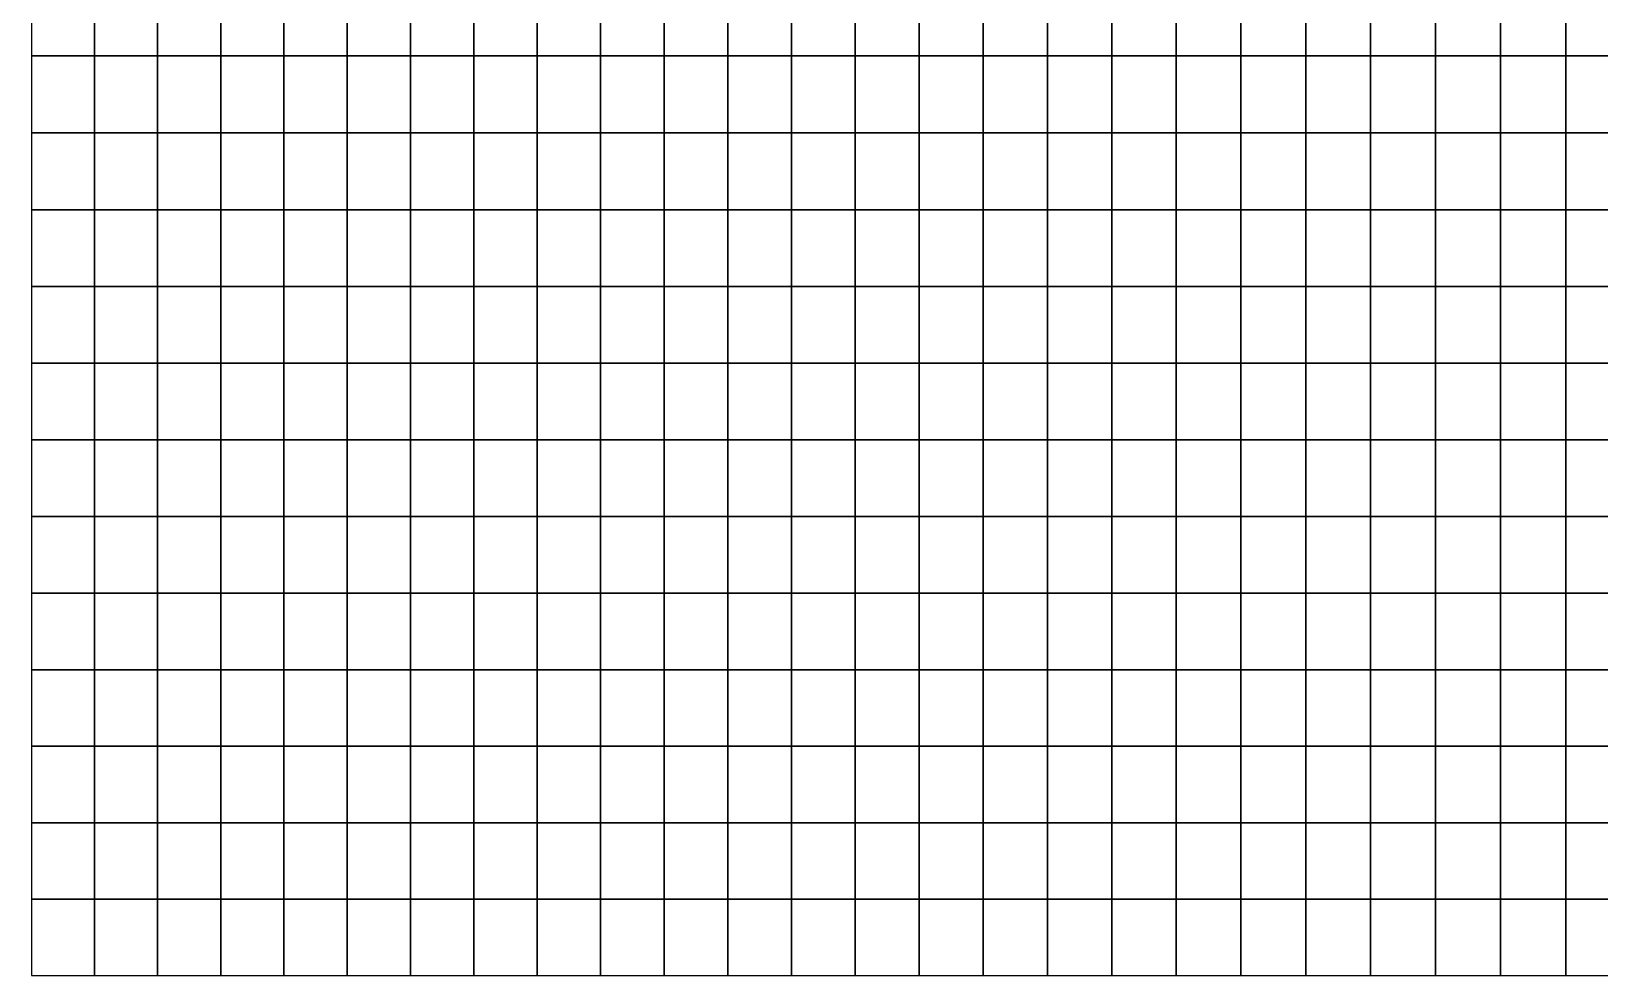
# Model space of a CAD drawing. Header units: inches. Extents: x 35.3 to 60.3, y 27 to 57.
# Drawn here: x 35.29 to 41.57, y 27.04 to 30.82 of the extents above; entities that cross this region are included whole.
import ezdxf

# ---------------------------------------------------------------- set-up
doc = ezdxf.new("R2010")
doc.units = ezdxf.units.IN
doc.header["$MEASUREMENT"] = 0
for name, color, linetype in [('Beam', 6, 'Continuous'), ('Column', 2, 'Continuous'), ('Shell', 1, 'Continuous')]:
    doc.layers.add(name, color=color, linetype=linetype)

msp = doc.modelspace()

# ---------------------------------------------------------------- linework, layer by layer
at = {"layer": 'Beam'}
for p, q in [((35.2876, 57.0385, 12), (35.2876, 27.0385, 12)), ((35.2876, 27.0385, 12), (60.2876, 27.0385, 12))]:
    msp.add_line(p, q, dxfattribs=at)
at = {"layer": 'Column', "extrusion": (-1, -8.32e-14, 6.83e-14)}
msp.add_line((35.2876, 27.0385, 12), (35.2876, 27.0385, 6), dxfattribs=at)
at = {"layer": 'Shell'}
for points in [[(35.2876, 31.0289, 13.0753), (35.2876, 30.7205, 12.9993), (35.5404, 30.7205, 13.0856), (35.5404, 31.0289, 13.1616)], [(35.5404, 31.0289, 13.1616), (35.5404, 30.7205, 13.0856), (35.7932, 30.7205, 13.1718), (35.7932, 31.0289, 13.2478)], [(35.7932, 31.0289, 13.2478), (35.7932, 30.7205, 13.1718), (36.0461, 30.7205, 13.2577), (36.0461, 31.0289, 13.3337)], [(36.0461, 31.0289, 13.3337), (36.0461, 30.7205, 13.2577), (36.2991, 30.7205, 13.3432), (36.2991, 31.0289, 13.4192)], [(36.2991, 31.0289, 13.4192), (36.2991, 30.7205, 13.3432), (36.5522, 30.7205, 13.4281), (36.5522, 31.0289, 13.5042)], [(36.5522, 31.0289, 13.5042), (36.5522, 30.7205, 13.4281), (36.8056, 30.7205, 13.5125), (36.8056, 31.0289, 13.5885)], [(36.8056, 31.0289, 13.5885), (36.8056, 30.7205, 13.5125), (37.0591, 30.7205, 13.596), (37.0591, 31.0289, 13.672)], [(37.0591, 31.0289, 13.672), (37.0591, 30.7205, 13.596), (37.3129, 30.7205, 13.6786), (37.3129, 31.0289, 13.7546)], [(37.567, 31.0289, 13.8361), (37.3129, 31.0289, 13.7546), (37.3129, 30.7205, 13.6786), (37.567, 30.7205, 13.7601)], [(37.8214, 31.0289, 13.9165), (37.567, 31.0289, 13.8361), (37.567, 30.7205, 13.7601), (37.8214, 30.7205, 13.8404)], [(38.0761, 31.0289, 13.9955), (37.8214, 31.0289, 13.9165), (37.8214, 30.7205, 13.8404), (38.0761, 30.7205, 13.9195)], [(38.3313, 31.0289, 14.0731), (38.0761, 31.0289, 13.9955), (38.0761, 30.7205, 13.9195), (38.3313, 30.7205, 13.997)], [(38.5868, 31.0289, 14.149), (38.3313, 31.0289, 14.0731), (38.3313, 30.7205, 13.997), (38.5868, 30.7205, 14.073)], [(38.8429, 31.0289, 14.2233), (38.5868, 31.0289, 14.149), (38.5868, 30.7205, 14.073), (38.8429, 30.7205, 14.1472)], [(39.0994, 31.0289, 14.2957), (38.8429, 31.0289, 14.2233), (38.8429, 30.7205, 14.1472), (39.0994, 30.7205, 14.2196)], [(39.3565, 31.0289, 14.3661), (39.0994, 31.0289, 14.2957), (39.0994, 30.7205, 14.2196), (39.3565, 30.7205, 14.29)], [(39.3565, 31.0289, 14.3661), (39.3565, 30.7205, 14.29), (39.6141, 30.7205, 14.3583), (39.6141, 31.0289, 14.4343)], [(39.6141, 31.0289, 14.4343), (39.6141, 30.7205, 14.3583), (39.8723, 30.7205, 14.4245), (39.8723, 31.0289, 14.5005)], [(39.8723, 31.0289, 14.5005), (39.8723, 30.7205, 14.4245), (40.131, 30.7205, 14.4885), (40.131, 31.0289, 14.5645)], [(40.131, 31.0289, 14.5645), (40.131, 30.7205, 14.4885), (40.3903, 30.7205, 14.5504), (40.3903, 31.0289, 14.6264)], [(40.3903, 31.0289, 14.6264), (40.3903, 30.7205, 14.5504), (40.65, 30.7205, 14.6102), (40.65, 31.0289, 14.6862)], [(40.65, 31.0289, 14.6862), (40.65, 30.7205, 14.6102), (40.9103, 30.7205, 14.6678), (40.9103, 31.0289, 14.7438)], [(40.9103, 31.0289, 14.7438), (40.9103, 30.7205, 14.6678), (41.171, 30.7205, 14.7233), (41.171, 31.0289, 14.7993)], [(41.171, 31.0289, 14.7993), (41.171, 30.7205, 14.7233), (41.4321, 30.7205, 14.7766), (41.4321, 31.0289, 14.8527)], [(41.6937, 31.0289, 14.9039), (41.4321, 31.0289, 14.8527), (41.4321, 30.7205, 14.7766), (41.6937, 30.7205, 14.8278)], [(35.2876, 30.7205, 12.9993), (35.2876, 30.4124, 12.9216), (35.5404, 30.4124, 13.0079), (35.5404, 30.7205, 13.0856)], [(35.5404, 30.7205, 13.0856), (35.5404, 30.4124, 13.0079), (35.7932, 30.4124, 13.0941), (35.7932, 30.7205, 13.1718)], [(35.7932, 30.7205, 13.1718), (35.7932, 30.4124, 13.0941), (36.0461, 30.4124, 13.18), (36.0461, 30.7205, 13.2577)], [(36.0461, 30.7205, 13.2577), (36.0461, 30.4124, 13.18), (36.2991, 30.4124, 13.2655), (36.2991, 30.7205, 13.3432)], [(36.2991, 30.7205, 13.3432), (36.2991, 30.4124, 13.2655), (36.5522, 30.4124, 13.3505), (36.5522, 30.7205, 13.4281)], [(36.5522, 30.7205, 13.4281), (36.5522, 30.4124, 13.3505), (36.8056, 30.4124, 13.4348), (36.8056, 30.7205, 13.5125)], [(36.8056, 30.7205, 13.5125), (36.8056, 30.4124, 13.4348), (37.0591, 30.4124, 13.5183), (37.0591, 30.7205, 13.596)], [(37.0591, 30.7205, 13.596), (37.0591, 30.4124, 13.5183), (37.3129, 30.4124, 13.6009), (37.3129, 30.7205, 13.6786)], [(37.567, 30.7205, 13.7601), (37.3129, 30.7205, 13.6786), (37.3129, 30.4124, 13.6009), (37.567, 30.4124, 13.6824)], [(37.8214, 30.7205, 13.8404), (37.567, 30.7205, 13.7601), (37.567, 30.4124, 13.6824), (37.8214, 30.4124, 13.7628)], [(38.0761, 30.7205, 13.9195), (37.8214, 30.7205, 13.8404), (37.8214, 30.4124, 13.7628), (38.0761, 30.4124, 13.8418)], [(38.3313, 30.7205, 13.997), (38.0761, 30.7205, 13.9195), (38.0761, 30.4124, 13.8418), (38.3313, 30.4124, 13.9194)], [(38.5868, 30.7205, 14.073), (38.3313, 30.7205, 13.997), (38.3313, 30.4124, 13.9194), (38.5868, 30.4124, 13.9953)], [(38.8429, 30.7205, 14.1472), (38.5868, 30.7205, 14.073), (38.5868, 30.4124, 13.9953), (38.8429, 30.4124, 14.0696)], [(39.0994, 30.7205, 14.2196), (38.8429, 30.7205, 14.1472), (38.8429, 30.4124, 14.0696), (39.0994, 30.4124, 14.142)], [(39.3565, 30.7205, 14.29), (39.0994, 30.7205, 14.2196), (39.0994, 30.4124, 14.142), (39.3565, 30.4124, 14.2124)], [(39.3565, 30.7205, 14.29), (39.3565, 30.4124, 14.2124), (39.6141, 30.4124, 14.2807), (39.6141, 30.7205, 14.3583)], [(39.6141, 30.7205, 14.3583), (39.6141, 30.4124, 14.2807), (39.8723, 30.4124, 14.3468), (39.8723, 30.7205, 14.4245)], [(39.8723, 30.7205, 14.4245), (39.8723, 30.4124, 14.3468), (40.131, 30.4124, 14.4108), (40.131, 30.7205, 14.4885)], [(40.131, 30.7205, 14.4885), (40.131, 30.4124, 14.4108), (40.3903, 30.4124, 14.4727), (40.3903, 30.7205, 14.5504)], [(40.3903, 30.7205, 14.5504), (40.3903, 30.4124, 14.4727), (40.65, 30.4124, 14.5325), (40.65, 30.7205, 14.6102)], [(40.65, 30.7205, 14.6102), (40.65, 30.4124, 14.5325), (40.9103, 30.4124, 14.5902), (40.9103, 30.7205, 14.6678)], [(40.9103, 30.7205, 14.6678), (40.9103, 30.4124, 14.5902), (41.171, 30.4124, 14.6456), (41.171, 30.7205, 14.7233)], [(41.171, 30.7205, 14.7233), (41.171, 30.4124, 14.6456), (41.4321, 30.4124, 14.699), (41.4321, 30.7205, 14.7766)], [(41.6937, 30.7205, 14.8278), (41.4321, 30.7205, 14.7766), (41.4321, 30.4124, 14.699), (41.6937, 30.4124, 14.7502)], [(35.2876, 30.4124, 12.9216), (35.2876, 30.1046, 12.8425), (35.5404, 30.1046, 12.9288), (35.5404, 30.4124, 13.0079)], [(35.5404, 30.4124, 13.0079), (35.5404, 30.1046, 12.9288), (35.7932, 30.1046, 13.015), (35.7932, 30.4124, 13.0941)], [(35.7932, 30.4124, 13.0941), (35.7932, 30.1046, 13.015), (36.0461, 30.1046, 13.1009), (36.0461, 30.4124, 13.18)], [(36.0461, 30.4124, 13.18), (36.0461, 30.1046, 13.1009), (36.2991, 30.1046, 13.1864), (36.2991, 30.4124, 13.2655)], [(36.2991, 30.4124, 13.2655), (36.2991, 30.1046, 13.1864), (36.5522, 30.1046, 13.2714), (36.5522, 30.4124, 13.3505)], [(36.5522, 30.4124, 13.3505), (36.5522, 30.1046, 13.2714), (36.8056, 30.1046, 13.3557), (36.8056, 30.4124, 13.4348)], [(36.8056, 30.4124, 13.4348), (36.8056, 30.1046, 13.3557), (37.0591, 30.1046, 13.4392), (37.0591, 30.4124, 13.5183)], [(37.0591, 30.4124, 13.5183), (37.0591, 30.1046, 13.4392), (37.3129, 30.1046, 13.5218), (37.3129, 30.4124, 13.6009)], [(37.567, 30.4124, 13.6824), (37.3129, 30.4124, 13.6009), (37.3129, 30.1046, 13.5218), (37.567, 30.1046, 13.6033)], [(37.8214, 30.4124, 13.7628), (37.567, 30.4124, 13.6824), (37.567, 30.1046, 13.6033), (37.8214, 30.1046, 13.6837)], [(38.0761, 30.4124, 13.8418), (37.8214, 30.4124, 13.7628), (37.8214, 30.1046, 13.6837), (38.0761, 30.1046, 13.7627)], [(38.3313, 30.4124, 13.9194), (38.0761, 30.4124, 13.8418), (38.0761, 30.1046, 13.7627), (38.3313, 30.1046, 13.8402)], [(38.5868, 30.4124, 13.9953), (38.3313, 30.4124, 13.9194), (38.3313, 30.1046, 13.8402), (38.5868, 30.1046, 13.9162)], [(38.8429, 30.4124, 14.0696), (38.5868, 30.4124, 13.9953), (38.5868, 30.1046, 13.9162), (38.8429, 30.1046, 13.9905)], [(39.0994, 30.4124, 14.142), (38.8429, 30.4124, 14.0696), (38.8429, 30.1046, 13.9905), (39.0994, 30.1046, 14.0629)], [(39.3565, 30.4124, 14.2124), (39.0994, 30.4124, 14.142), (39.0994, 30.1046, 14.0629), (39.3565, 30.1046, 14.1333)], [(39.3565, 30.4124, 14.2124), (39.3565, 30.1046, 14.1333), (39.6141, 30.1046, 14.2015), (39.6141, 30.4124, 14.2807)], [(39.6141, 30.4124, 14.2807), (39.6141, 30.1046, 14.2015), (39.8723, 30.1046, 14.2677), (39.8723, 30.4124, 14.3468)], [(39.8723, 30.4124, 14.3468), (39.8723, 30.1046, 14.2677), (40.131, 30.1046, 14.3317), (40.131, 30.4124, 14.4108)], [(40.131, 30.4124, 14.4108), (40.131, 30.1046, 14.3317), (40.3903, 30.1046, 14.3936), (40.3903, 30.4124, 14.4727)], [(40.3903, 30.4124, 14.4727), (40.3903, 30.1046, 14.3936), (40.65, 30.1046, 14.4534), (40.65, 30.4124, 14.5325)], [(40.65, 30.4124, 14.5325), (40.65, 30.1046, 14.4534), (40.9103, 30.1046, 14.511), (40.9103, 30.4124, 14.5902)], [(40.9103, 30.4124, 14.5902), (40.9103, 30.1046, 14.511), (41.171, 30.1046, 14.5665), (41.171, 30.4124, 14.6456)], [(41.171, 30.4124, 14.6456), (41.171, 30.1046, 14.5665), (41.4321, 30.1046, 14.6199), (41.4321, 30.4124, 14.699)], [(41.6937, 30.4124, 14.7502), (41.4321, 30.4124, 14.699), (41.4321, 30.1046, 14.6199), (41.6937, 30.1046, 14.6711)], [(35.2876, 30.1046, 12.8425), (35.2876, 29.7971, 12.7621), (35.5404, 29.7971, 12.8484), (35.5404, 30.1046, 12.9288)], [(35.5404, 30.1046, 12.9288), (35.5404, 29.7971, 12.8484), (35.7932, 29.7971, 12.9345), (35.7932, 30.1046, 13.015)], [(35.7932, 30.1046, 13.015), (35.7932, 29.7971, 12.9345), (36.0461, 29.7971, 13.0204), (36.0461, 30.1046, 13.1009)], [(36.0461, 30.1046, 13.1009), (36.0461, 29.7971, 13.0204), (36.2991, 29.7971, 13.106), (36.2991, 30.1046, 13.1864)], [(36.2991, 30.1046, 13.1864), (36.2991, 29.7971, 13.106), (36.5522, 29.7971, 13.1909), (36.5522, 30.1046, 13.2714)], [(36.5522, 30.1046, 13.2714), (36.5522, 29.7971, 13.1909), (36.8056, 29.7971, 13.2752), (36.8056, 30.1046, 13.3557)], [(36.8056, 30.1046, 13.3557), (36.8056, 29.7971, 13.2752), (37.0591, 29.7971, 13.3588), (37.0591, 30.1046, 13.4392)], [(37.0591, 30.1046, 13.4392), (37.0591, 29.7971, 13.3588), (37.3129, 29.7971, 13.4414), (37.3129, 30.1046, 13.5218)], [(37.567, 30.1046, 13.6033), (37.3129, 30.1046, 13.5218), (37.3129, 29.7971, 13.4414), (37.567, 29.7971, 13.5229)], [(37.8214, 30.1046, 13.6837), (37.567, 30.1046, 13.6033), (37.567, 29.7971, 13.5229), (37.8214, 29.7971, 13.6032)], [(38.0761, 30.1046, 13.7627), (37.8214, 30.1046, 13.6837), (37.8214, 29.7971, 13.6032), (38.0761, 29.7971, 13.6822)], [(38.3313, 30.1046, 13.8402), (38.0761, 30.1046, 13.7627), (38.0761, 29.7971, 13.6822), (38.3313, 29.7971, 13.7598)], [(38.5868, 30.1046, 13.9162), (38.3313, 30.1046, 13.8402), (38.3313, 29.7971, 13.7598), (38.5868, 29.7971, 13.8358)], [(38.8429, 30.1046, 13.9905), (38.5868, 30.1046, 13.9162), (38.5868, 29.7971, 13.8358), (38.8429, 29.7971, 13.91)], [(39.0994, 30.1046, 14.0629), (38.8429, 30.1046, 13.9905), (38.8429, 29.7971, 13.91), (39.0994, 29.7971, 13.9824)], [(39.3565, 30.1046, 14.1333), (39.0994, 30.1046, 14.0629), (39.0994, 29.7971, 13.9824), (39.3565, 29.7971, 14.0528)], [(39.3565, 30.1046, 14.1333), (39.3565, 29.7971, 14.0528), (39.6141, 29.7971, 14.1211), (39.6141, 30.1046, 14.2015)], [(39.6141, 30.1046, 14.2015), (39.6141, 29.7971, 14.1211), (39.8723, 29.7971, 14.1872), (39.8723, 30.1046, 14.2677)], [(39.8723, 30.1046, 14.2677), (39.8723, 29.7971, 14.1872), (40.131, 29.7971, 14.2513), (40.131, 30.1046, 14.3317)], [(40.131, 30.1046, 14.3317), (40.131, 29.7971, 14.2513), (40.3903, 29.7971, 14.3132), (40.3903, 30.1046, 14.3936)], [(40.3903, 30.1046, 14.3936), (40.3903, 29.7971, 14.3132), (40.65, 29.7971, 14.373), (40.65, 30.1046, 14.4534)], [(40.65, 30.1046, 14.4534), (40.65, 29.7971, 14.373), (40.9103, 29.7971, 14.4306), (40.9103, 30.1046, 14.511)], [(40.9103, 30.1046, 14.511), (40.9103, 29.7971, 14.4306), (41.171, 29.7971, 14.4861), (41.171, 30.1046, 14.5665)], [(41.171, 30.1046, 14.5665), (41.171, 29.7971, 14.4861), (41.4321, 29.7971, 14.5394), (41.4321, 30.1046, 14.6199)], [(41.6937, 30.1046, 14.6711), (41.4321, 30.1046, 14.6199), (41.4321, 29.7971, 14.5394), (41.6937, 29.7971, 14.5906)], [(35.2876, 29.7971, 12.7621), (35.2876, 29.49, 12.6804), (35.5404, 29.49, 12.7667), (35.5404, 29.7971, 12.8484)], [(35.5404, 29.7971, 12.8484), (35.5404, 29.49, 12.7667), (35.7932, 29.49, 12.8529), (35.7932, 29.7971, 12.9345)], [(35.7932, 29.7971, 12.9345), (35.7932, 29.49, 12.8529), (36.0461, 29.49, 12.9388), (36.0461, 29.7971, 13.0204)], [(36.0461, 29.7971, 13.0204), (36.0461, 29.49, 12.9388), (36.2991, 29.49, 13.0243), (36.2991, 29.7971, 13.106)], [(36.2991, 29.7971, 13.106), (36.2991, 29.49, 13.0243), (36.5522, 29.49, 13.1093), (36.5522, 29.7971, 13.1909)], [(36.5522, 29.7971, 13.1909), (36.5522, 29.49, 13.1093), (36.8056, 29.49, 13.1936), (36.8056, 29.7971, 13.2752)], [(36.8056, 29.7971, 13.2752), (36.8056, 29.49, 13.1936), (37.0591, 29.49, 13.2771), (37.0591, 29.7971, 13.3588)], [(37.0591, 29.7971, 13.3588), (37.0591, 29.49, 13.2771), (37.3129, 29.49, 13.3597), (37.3129, 29.7971, 13.4414)], [(37.567, 29.7971, 13.5229), (37.3129, 29.7971, 13.4414), (37.3129, 29.49, 13.3597), (37.567, 29.49, 13.4412)], [(37.8214, 29.7971, 13.6032), (37.567, 29.7971, 13.5229), (37.567, 29.49, 13.4412), (37.8214, 29.49, 13.5216)], [(38.0761, 29.7971, 13.6822), (37.8214, 29.7971, 13.6032), (37.8214, 29.49, 13.5216), (38.0761, 29.49, 13.6006)], [(38.3313, 29.7971, 13.7598), (38.0761, 29.7971, 13.6822), (38.0761, 29.49, 13.6006), (38.3313, 29.49, 13.6781)], [(38.5868, 29.7971, 13.8358), (38.3313, 29.7971, 13.7598), (38.3313, 29.49, 13.6781), (38.5868, 29.49, 13.7541)], [(38.8429, 29.7971, 13.91), (38.5868, 29.7971, 13.8358), (38.5868, 29.49, 13.7541), (38.8429, 29.49, 13.8284)], [(39.0994, 29.7971, 13.9824), (38.8429, 29.7971, 13.91), (38.8429, 29.49, 13.8284), (39.0994, 29.49, 13.9008)], [(39.3565, 29.7971, 14.0528), (39.0994, 29.7971, 13.9824), (39.0994, 29.49, 13.9008), (39.3565, 29.49, 13.9712)], [(39.3565, 29.7971, 14.0528), (39.3565, 29.49, 13.9712), (39.6141, 29.49, 14.0394), (39.6141, 29.7971, 14.1211)], [(39.6141, 29.7971, 14.1211), (39.6141, 29.49, 14.0394), (39.8723, 29.49, 14.1056), (39.8723, 29.7971, 14.1872)], [(39.8723, 29.7971, 14.1872), (39.8723, 29.49, 14.1056), (40.131, 29.49, 14.1696), (40.131, 29.7971, 14.2513)], [(40.131, 29.7971, 14.2513), (40.131, 29.49, 14.1696), (40.3903, 29.49, 14.2315), (40.3903, 29.7971, 14.3132)], [(40.3903, 29.7971, 14.3132), (40.3903, 29.49, 14.2315), (40.65, 29.49, 14.2913), (40.65, 29.7971, 14.373)], [(40.65, 29.7971, 14.373), (40.65, 29.49, 14.2913), (40.9103, 29.49, 14.3489), (40.9103, 29.7971, 14.4306)], [(40.9103, 29.7971, 14.4306), (40.9103, 29.49, 14.3489), (41.171, 29.49, 14.4044), (41.171, 29.7971, 14.4861)], [(41.171, 29.7971, 14.4861), (41.171, 29.49, 14.4044), (41.4321, 29.49, 14.4578), (41.4321, 29.7971, 14.5394)], [(41.6937, 29.7971, 14.5906), (41.4321, 29.7971, 14.5394), (41.4321, 29.49, 14.4578), (41.6937, 29.49, 14.509)], [(35.2876, 29.183, 12.5977), (35.5404, 29.183, 12.684), (35.5404, 29.49, 12.7667), (35.2876, 29.49, 12.6804)], [(35.5404, 29.183, 12.684), (35.7932, 29.183, 12.7702), (35.7932, 29.49, 12.8529), (35.5404, 29.49, 12.7667)], [(35.7932, 29.183, 12.7702), (36.0461, 29.183, 12.8561), (36.0461, 29.49, 12.9388), (35.7932, 29.49, 12.8529)], [(36.0461, 29.183, 12.8561), (36.2991, 29.183, 12.9416), (36.2991, 29.49, 13.0243), (36.0461, 29.49, 12.9388)], [(36.2991, 29.183, 12.9416), (36.5522, 29.183, 13.0266), (36.5522, 29.49, 13.1093), (36.2991, 29.49, 13.0243)], [(36.5522, 29.183, 13.0266), (36.8056, 29.183, 13.1109), (36.8056, 29.49, 13.1936), (36.5522, 29.49, 13.1093)], [(36.8056, 29.183, 13.1109), (37.0591, 29.183, 13.1944), (37.0591, 29.49, 13.2771), (36.8056, 29.49, 13.1936)], [(37.0591, 29.183, 13.1944), (37.3129, 29.183, 13.277), (37.3129, 29.49, 13.3597), (37.0591, 29.49, 13.2771)], [(37.567, 29.183, 13.3585), (37.567, 29.49, 13.4412), (37.3129, 29.49, 13.3597), (37.3129, 29.183, 13.277)], [(37.8214, 29.183, 13.4389), (37.8214, 29.49, 13.5216), (37.567, 29.49, 13.4412), (37.567, 29.183, 13.3585)], [(38.0761, 29.183, 13.5179), (38.0761, 29.49, 13.6006), (37.8214, 29.49, 13.5216), (37.8214, 29.183, 13.4389)], [(38.3313, 29.183, 13.5954), (38.3313, 29.49, 13.6781), (38.0761, 29.49, 13.6006), (38.0761, 29.183, 13.5179)], [(38.5868, 29.183, 13.6714), (38.5868, 29.49, 13.7541), (38.3313, 29.49, 13.6781), (38.3313, 29.183, 13.5954)], [(38.8429, 29.183, 13.7456), (38.8429, 29.49, 13.8284), (38.5868, 29.49, 13.7541), (38.5868, 29.183, 13.6714)], [(39.0994, 29.183, 13.818), (39.0994, 29.49, 13.9008), (38.8429, 29.49, 13.8284), (38.8429, 29.183, 13.7456)], [(39.3565, 29.183, 13.8884), (39.3565, 29.49, 13.9712), (39.0994, 29.49, 13.9008), (39.0994, 29.183, 13.818)], [(39.3565, 29.183, 13.8884), (39.6141, 29.183, 13.9567), (39.6141, 29.49, 14.0394), (39.3565, 29.49, 13.9712)], [(39.6141, 29.183, 13.9567), (39.8723, 29.183, 14.0229), (39.8723, 29.49, 14.1056), (39.6141, 29.49, 14.0394)], [(39.8723, 29.183, 14.0229), (40.131, 29.183, 14.0869), (40.131, 29.49, 14.1696), (39.8723, 29.49, 14.1056)], [(40.131, 29.183, 14.0869), (40.3903, 29.183, 14.1488), (40.3903, 29.49, 14.2315), (40.131, 29.49, 14.1696)], [(40.3903, 29.183, 14.1488), (40.65, 29.183, 14.2086), (40.65, 29.49, 14.2913), (40.3903, 29.49, 14.2315)], [(40.65, 29.183, 14.2086), (40.9103, 29.183, 14.2662), (40.9103, 29.49, 14.3489), (40.65, 29.49, 14.2913)], [(40.9103, 29.183, 14.2662), (41.171, 29.183, 14.3217), (41.171, 29.49, 14.4044), (40.9103, 29.49, 14.3489)], [(41.171, 29.183, 14.3217), (41.4321, 29.183, 14.3751), (41.4321, 29.49, 14.4578), (41.171, 29.49, 14.4044)], [(41.6937, 29.183, 14.4263), (41.6937, 29.49, 14.509), (41.4321, 29.49, 14.4578), (41.4321, 29.183, 14.3751)], [(35.2876, 28.8762, 12.5141), (35.5404, 28.8762, 12.6004), (35.5404, 29.183, 12.684), (35.2876, 29.183, 12.5977)], [(35.5404, 28.8762, 12.6004), (35.7932, 28.8762, 12.6865), (35.7932, 29.183, 12.7702), (35.5404, 29.183, 12.684)], [(35.7932, 28.8762, 12.6865), (36.0461, 28.8762, 12.7724), (36.0461, 29.183, 12.8561), (35.7932, 29.183, 12.7702)], [(36.0461, 28.8762, 12.7724), (36.2991, 28.8762, 12.8579), (36.2991, 29.183, 12.9416), (36.0461, 29.183, 12.8561)], [(36.2991, 28.8762, 12.8579), (36.5522, 28.8762, 12.9429), (36.5522, 29.183, 13.0266), (36.2991, 29.183, 12.9416)], [(36.5522, 28.8762, 12.9429), (36.8056, 28.8762, 13.0272), (36.8056, 29.183, 13.1109), (36.5522, 29.183, 13.0266)], [(36.8056, 28.8762, 13.0272), (37.0591, 28.8762, 13.1107), (37.0591, 29.183, 13.1944), (36.8056, 29.183, 13.1109)], [(37.0591, 28.8762, 13.1107), (37.3129, 28.8762, 13.1933), (37.3129, 29.183, 13.277), (37.0591, 29.183, 13.1944)], [(37.567, 28.8762, 13.2749), (37.567, 29.183, 13.3585), (37.3129, 29.183, 13.277), (37.3129, 28.8762, 13.1933)], [(37.8214, 28.8762, 13.3552), (37.8214, 29.183, 13.4389), (37.567, 29.183, 13.3585), (37.567, 28.8762, 13.2749)], [(38.0761, 28.8762, 13.4342), (38.0761, 29.183, 13.5179), (37.8214, 29.183, 13.4389), (37.8214, 28.8762, 13.3552)], [(38.3313, 28.8762, 13.5118), (38.3313, 29.183, 13.5954), (38.0761, 29.183, 13.5179), (38.0761, 28.8762, 13.4342)], [(38.5868, 28.8762, 13.5877), (38.5868, 29.183, 13.6714), (38.3313, 29.183, 13.5954), (38.3313, 28.8762, 13.5118)], [(38.8429, 28.8762, 13.662), (38.8429, 29.183, 13.7456), (38.5868, 29.183, 13.6714), (38.5868, 28.8762, 13.5877)], [(39.0994, 28.8762, 13.7344), (39.0994, 29.183, 13.818), (38.8429, 29.183, 13.7456), (38.8429, 28.8762, 13.662)], [(39.3565, 28.8762, 13.8048), (39.3565, 29.183, 13.8884), (39.0994, 29.183, 13.818), (39.0994, 28.8762, 13.7344)], [(39.3565, 28.8762, 13.8048), (39.6141, 28.8762, 13.8731), (39.6141, 29.183, 13.9567), (39.3565, 29.183, 13.8884)], [(39.6141, 28.8762, 13.8731), (39.8723, 28.8762, 13.9392), (39.8723, 29.183, 14.0229), (39.6141, 29.183, 13.9567)], [(39.8723, 28.8762, 13.9392), (40.131, 28.8762, 14.0033), (40.131, 29.183, 14.0869), (39.8723, 29.183, 14.0229)], [(40.131, 28.8762, 14.0033), (40.3903, 28.8762, 14.0652), (40.3903, 29.183, 14.1488), (40.131, 29.183, 14.0869)], [(40.3903, 28.8762, 14.0652), (40.65, 28.8762, 14.1249), (40.65, 29.183, 14.2086), (40.3903, 29.183, 14.1488)], [(40.65, 28.8762, 14.1249), (40.9103, 28.8762, 14.1826), (40.9103, 29.183, 14.2662), (40.65, 29.183, 14.2086)], [(40.9103, 28.8762, 14.1826), (41.171, 28.8762, 14.2381), (41.171, 29.183, 14.3217), (40.9103, 29.183, 14.2662)], [(41.171, 28.8762, 14.2381), (41.4321, 28.8762, 14.2914), (41.4321, 29.183, 14.3751), (41.171, 29.183, 14.3217)], [(41.6937, 28.8762, 14.3426), (41.6937, 29.183, 14.4263), (41.4321, 29.183, 14.3751), (41.4321, 28.8762, 14.2914)], [(35.2876, 28.5697, 12.4296), (35.5404, 28.5697, 12.5159), (35.5404, 28.8762, 12.6004), (35.2876, 28.8762, 12.5141)], [(35.5404, 28.5697, 12.5159), (35.7932, 28.5697, 12.6021), (35.7932, 28.8762, 12.6865), (35.5404, 28.8762, 12.6004)], [(35.7932, 28.5697, 12.6021), (36.0461, 28.5697, 12.688), (36.0461, 28.8762, 12.7724), (35.7932, 28.8762, 12.6865)], [(36.0461, 28.5697, 12.688), (36.2991, 28.5697, 12.7735), (36.2991, 28.8762, 12.8579), (36.0461, 28.8762, 12.7724)], [(36.2991, 28.5697, 12.7735), (36.5522, 28.5697, 12.8585), (36.5522, 28.8762, 12.9429), (36.2991, 28.8762, 12.8579)], [(36.5522, 28.5697, 12.8585), (36.8056, 28.5697, 12.9428), (36.8056, 28.8762, 13.0272), (36.5522, 28.8762, 12.9429)], [(36.8056, 28.5697, 12.9428), (37.0591, 28.5697, 13.0263), (37.0591, 28.8762, 13.1107), (36.8056, 28.8762, 13.0272)], [(37.0591, 28.5697, 13.0263), (37.3129, 28.5697, 13.1089), (37.3129, 28.8762, 13.1933), (37.0591, 28.8762, 13.1107)], [(37.567, 28.5697, 13.1904), (37.567, 28.8762, 13.2749), (37.3129, 28.8762, 13.1933), (37.3129, 28.5697, 13.1089)], [(37.8214, 28.5697, 13.2708), (37.8214, 28.8762, 13.3552), (37.567, 28.8762, 13.2749), (37.567, 28.5697, 13.1904)], [(38.0761, 28.5697, 13.3498), (38.0761, 28.8762, 13.4342), (37.8214, 28.8762, 13.3552), (37.8214, 28.5697, 13.2708)], [(38.3313, 28.5697, 13.4273), (38.3313, 28.8762, 13.5118), (38.0761, 28.8762, 13.4342), (38.0761, 28.5697, 13.3498)], [(38.5868, 28.5697, 13.5033), (38.5868, 28.8762, 13.5877), (38.3313, 28.8762, 13.5118), (38.3313, 28.5697, 13.4273)], [(38.8429, 28.5697, 13.5775), (38.8429, 28.8762, 13.662), (38.5868, 28.8762, 13.5877), (38.5868, 28.5697, 13.5033)], [(39.0994, 28.5697, 13.6499), (39.0994, 28.8762, 13.7344), (38.8429, 28.8762, 13.662), (38.8429, 28.5697, 13.5775)], [(39.3565, 28.5697, 13.7203), (39.3565, 28.8762, 13.8048), (39.0994, 28.8762, 13.7344), (39.0994, 28.5697, 13.6499)], [(39.3565, 28.5697, 13.7203), (39.6141, 28.5697, 13.7886), (39.6141, 28.8762, 13.8731), (39.3565, 28.8762, 13.8048)], [(39.6141, 28.5697, 13.7886), (39.8723, 28.5697, 13.8548), (39.8723, 28.8762, 13.9392), (39.6141, 28.8762, 13.8731)], [(39.8723, 28.5697, 13.8548), (40.131, 28.5697, 13.9188), (40.131, 28.8762, 14.0033), (39.8723, 28.8762, 13.9392)], [(40.131, 28.5697, 13.9188), (40.3903, 28.5697, 13.9807), (40.3903, 28.8762, 14.0652), (40.131, 28.8762, 14.0033)], [(40.3903, 28.5697, 13.9807), (40.65, 28.5697, 14.0405), (40.65, 28.8762, 14.1249), (40.3903, 28.8762, 14.0652)], [(40.65, 28.5697, 14.0405), (40.9103, 28.5697, 14.0981), (40.9103, 28.8762, 14.1826), (40.65, 28.8762, 14.1249)], [(40.9103, 28.5697, 14.0981), (41.171, 28.5697, 14.1536), (41.171, 28.8762, 14.2381), (40.9103, 28.8762, 14.1826)], [(41.171, 28.5697, 14.1536), (41.4321, 28.5697, 14.207), (41.4321, 28.8762, 14.2914), (41.171, 28.8762, 14.2381)], [(41.6937, 28.5697, 14.2582), (41.6937, 28.8762, 14.3426), (41.4321, 28.8762, 14.2914), (41.4321, 28.5697, 14.207)], [(35.2876, 28.2633, 12.3445), (35.5404, 28.2633, 12.4308), (35.5404, 28.5697, 12.5159), (35.2876, 28.5697, 12.4296)], [(35.5404, 28.2633, 12.4308), (35.7932, 28.2633, 12.517), (35.7932, 28.5697, 12.6021), (35.5404, 28.5697, 12.5159)], [(35.7932, 28.2633, 12.517), (36.0461, 28.2633, 12.6029), (36.0461, 28.5697, 12.688), (35.7932, 28.5697, 12.6021)], [(36.0461, 28.2633, 12.6029), (36.2991, 28.2633, 12.6884), (36.2991, 28.5697, 12.7735), (36.0461, 28.5697, 12.688)], [(36.2991, 28.2633, 12.6884), (36.5522, 28.2633, 12.7733), (36.5522, 28.5697, 12.8585), (36.2991, 28.5697, 12.7735)], [(36.5522, 28.2633, 12.7733), (36.8056, 28.2633, 12.8577), (36.8056, 28.5697, 12.9428), (36.5522, 28.5697, 12.8585)], [(36.8056, 28.2633, 12.8577), (37.0591, 28.2633, 12.9412), (37.0591, 28.5697, 13.0263), (36.8056, 28.5697, 12.9428)], [(37.0591, 28.2633, 12.9412), (37.3129, 28.2633, 13.0238), (37.3129, 28.5697, 13.1089), (37.0591, 28.5697, 13.0263)], [(37.567, 28.2633, 13.1053), (37.567, 28.5697, 13.1904), (37.3129, 28.5697, 13.1089), (37.3129, 28.2633, 13.0238)], [(37.8214, 28.2633, 13.1856), (37.8214, 28.5697, 13.2708), (37.567, 28.5697, 13.1904), (37.567, 28.2633, 13.1053)], [(38.0761, 28.2633, 13.2647), (38.0761, 28.5697, 13.3498), (37.8214, 28.5697, 13.2708), (37.8214, 28.2633, 13.1856)], [(38.3313, 28.2633, 13.3422), (38.3313, 28.5697, 13.4273), (38.0761, 28.5697, 13.3498), (38.0761, 28.2633, 13.2647)], [(38.5868, 28.2633, 13.4182), (38.5868, 28.5697, 13.5033), (38.3313, 28.5697, 13.4273), (38.3313, 28.2633, 13.3422)], [(38.8429, 28.2633, 13.4924), (38.8429, 28.5697, 13.5775), (38.5868, 28.5697, 13.5033), (38.5868, 28.2633, 13.4182)], [(39.0994, 28.2633, 13.5648), (39.0994, 28.5697, 13.6499), (38.8429, 28.5697, 13.5775), (38.8429, 28.2633, 13.4924)], [(39.3565, 28.2633, 13.6352), (39.3565, 28.5697, 13.7203), (39.0994, 28.5697, 13.6499), (39.0994, 28.2633, 13.5648)], [(39.3565, 28.2633, 13.6352), (39.6141, 28.2633, 13.7035), (39.6141, 28.5697, 13.7886), (39.3565, 28.5697, 13.7203)], [(39.6141, 28.2633, 13.7035), (39.8723, 28.2633, 13.7697), (39.8723, 28.5697, 13.8548), (39.6141, 28.5697, 13.7886)], [(39.8723, 28.2633, 13.7697), (40.131, 28.2633, 13.8337), (40.131, 28.5697, 13.9188), (39.8723, 28.5697, 13.8548)], [(40.131, 28.2633, 13.8337), (40.3903, 28.2633, 13.8956), (40.3903, 28.5697, 13.9807), (40.131, 28.5697, 13.9188)], [(40.3903, 28.2633, 13.8956), (40.65, 28.2633, 13.9554), (40.65, 28.5697, 14.0405), (40.3903, 28.5697, 13.9807)], [(40.65, 28.2633, 13.9554), (40.9103, 28.2633, 14.013), (40.9103, 28.5697, 14.0981), (40.65, 28.5697, 14.0405)], [(40.9103, 28.2633, 14.013), (41.171, 28.2633, 14.0685), (41.171, 28.5697, 14.1536), (40.9103, 28.5697, 14.0981)], [(41.171, 28.2633, 14.0685), (41.4321, 28.2633, 14.1218), (41.4321, 28.5697, 14.207), (41.171, 28.5697, 14.1536)], [(41.6937, 28.2633, 14.173), (41.6937, 28.5697, 14.2582), (41.4321, 28.5697, 14.207), (41.4321, 28.2633, 14.1218)], [(35.2876, 27.957, 12.2588), (35.5404, 27.957, 12.3451), (35.5404, 28.2633, 12.4308), (35.2876, 28.2633, 12.3445)], [(35.5404, 27.957, 12.3451), (35.7932, 27.957, 12.4313), (35.7932, 28.2633, 12.517), (35.5404, 28.2633, 12.4308)], [(35.7932, 27.957, 12.4313), (36.0461, 27.957, 12.5172), (36.0461, 28.2633, 12.6029), (35.7932, 28.2633, 12.517)], [(36.0461, 27.957, 12.5172), (36.2991, 27.957, 12.6027), (36.2991, 28.2633, 12.6884), (36.0461, 28.2633, 12.6029)], [(36.2991, 27.957, 12.6027), (36.5522, 27.957, 12.6877), (36.5522, 28.2633, 12.7733), (36.2991, 28.2633, 12.6884)], [(36.5522, 27.957, 12.6877), (36.8056, 27.957, 12.772), (36.8056, 28.2633, 12.8577), (36.5522, 28.2633, 12.7733)], [(36.8056, 27.957, 12.772), (37.0591, 27.957, 12.8555), (37.0591, 28.2633, 12.9412), (36.8056, 28.2633, 12.8577)], [(37.0591, 27.957, 12.8555), (37.3129, 27.957, 12.9381), (37.3129, 28.2633, 13.0238), (37.0591, 28.2633, 12.9412)], [(37.567, 27.957, 13.0196), (37.567, 28.2633, 13.1053), (37.3129, 28.2633, 13.0238), (37.3129, 27.957, 12.9381)], [(37.8214, 27.957, 13.1), (37.8214, 28.2633, 13.1856), (37.567, 28.2633, 13.1053), (37.567, 27.957, 13.0196)], [(38.0761, 27.957, 13.179), (38.0761, 28.2633, 13.2647), (37.8214, 28.2633, 13.1856), (37.8214, 27.957, 13.1)], [(38.3313, 27.957, 13.2566), (38.3313, 28.2633, 13.3422), (38.0761, 28.2633, 13.2647), (38.0761, 27.957, 13.179)], [(38.5868, 27.957, 13.3325), (38.5868, 28.2633, 13.4182), (38.3313, 28.2633, 13.3422), (38.3313, 27.957, 13.2566)], [(38.8429, 27.957, 13.4068), (38.8429, 28.2633, 13.4924), (38.5868, 28.2633, 13.4182), (38.5868, 27.957, 13.3325)], [(39.0994, 27.957, 13.4792), (39.0994, 28.2633, 13.5648), (38.8429, 28.2633, 13.4924), (38.8429, 27.957, 13.4068)], [(39.3565, 27.957, 13.5496), (39.3565, 28.2633, 13.6352), (39.0994, 28.2633, 13.5648), (39.0994, 27.957, 13.4792)], [(39.3565, 27.957, 13.5496), (39.6141, 27.957, 13.6178), (39.6141, 28.2633, 13.7035), (39.3565, 28.2633, 13.6352)], [(39.6141, 27.957, 13.6178), (39.8723, 27.957, 13.684), (39.8723, 28.2633, 13.7697), (39.6141, 28.2633, 13.7035)], [(39.8723, 27.957, 13.684), (40.131, 27.957, 13.748), (40.131, 28.2633, 13.8337), (39.8723, 28.2633, 13.7697)], [(40.131, 27.957, 13.748), (40.3903, 27.957, 13.8099), (40.3903, 28.2633, 13.8956), (40.131, 28.2633, 13.8337)], [(40.3903, 27.957, 13.8099), (40.65, 27.957, 13.8697), (40.65, 28.2633, 13.9554), (40.3903, 28.2633, 13.8956)], [(40.65, 27.957, 13.8697), (40.9103, 27.957, 13.9273), (40.9103, 28.2633, 14.013), (40.65, 28.2633, 13.9554)], [(40.9103, 27.957, 13.9273), (41.171, 27.957, 13.9828), (41.171, 28.2633, 14.0685), (40.9103, 28.2633, 14.013)], [(41.171, 27.957, 13.9828), (41.4321, 27.957, 14.0362), (41.4321, 28.2633, 14.1218), (41.171, 28.2633, 14.0685)], [(41.6937, 27.957, 14.0874), (41.6937, 28.2633, 14.173), (41.4321, 28.2633, 14.1218), (41.4321, 27.957, 14.0362)], [(35.2876, 27.6507, 12.1728), (35.5404, 27.6507, 12.2591), (35.5404, 27.957, 12.3451), (35.2876, 27.957, 12.2588)], [(35.5404, 27.6507, 12.2591), (35.7932, 27.6507, 12.3452), (35.7932, 27.957, 12.4313), (35.5404, 27.957, 12.3451)], [(35.7932, 27.6507, 12.3452), (36.0461, 27.6507, 12.4311), (36.0461, 27.957, 12.5172), (35.7932, 27.957, 12.4313)], [(36.0461, 27.6507, 12.4311), (36.2991, 27.6507, 12.5167), (36.2991, 27.957, 12.6027), (36.0461, 27.957, 12.5172)], [(36.2991, 27.6507, 12.5167), (36.5522, 27.6507, 12.6016), (36.5522, 27.957, 12.6877), (36.2991, 27.957, 12.6027)], [(36.5522, 27.6507, 12.6016), (36.8056, 27.6507, 12.6859), (36.8056, 27.957, 12.772), (36.5522, 27.957, 12.6877)], [(36.8056, 27.6507, 12.6859), (37.0591, 27.6507, 12.7695), (37.0591, 27.957, 12.8555), (36.8056, 27.957, 12.772)], [(37.0591, 27.6507, 12.7695), (37.3129, 27.6507, 12.8521), (37.3129, 27.957, 12.9381), (37.0591, 27.957, 12.8555)], [(37.567, 27.6507, 12.9336), (37.567, 27.957, 13.0196), (37.3129, 27.957, 12.9381), (37.3129, 27.6507, 12.8521)], [(37.8214, 27.6507, 13.0139), (37.8214, 27.957, 13.1), (37.567, 27.957, 13.0196), (37.567, 27.6507, 12.9336)], [(38.0761, 27.6507, 13.0929), (38.0761, 27.957, 13.179), (37.8214, 27.957, 13.1), (37.8214, 27.6507, 13.0139)], [(38.3313, 27.6507, 13.1705), (38.3313, 27.957, 13.2566), (38.0761, 27.957, 13.179), (38.0761, 27.6507, 13.0929)], [(38.5868, 27.6507, 13.2465), (38.5868, 27.957, 13.3325), (38.3313, 27.957, 13.2566), (38.3313, 27.6507, 13.1705)], [(38.8429, 27.6507, 13.3207), (38.8429, 27.957, 13.4068), (38.5868, 27.957, 13.3325), (38.5868, 27.6507, 13.2465)], [(39.0994, 27.6507, 13.3931), (39.0994, 27.957, 13.4792), (38.8429, 27.957, 13.4068), (38.8429, 27.6507, 13.3207)], [(39.3565, 27.6507, 13.4635), (39.3565, 27.957, 13.5496), (39.0994, 27.957, 13.4792), (39.0994, 27.6507, 13.3931)], [(39.3565, 27.6507, 13.4635), (39.6141, 27.6507, 13.5318), (39.6141, 27.957, 13.6178), (39.3565, 27.957, 13.5496)], [(39.6141, 27.6507, 13.5318), (39.8723, 27.6507, 13.598), (39.8723, 27.957, 13.684), (39.6141, 27.957, 13.6178)], [(39.8723, 27.6507, 13.598), (40.131, 27.6507, 13.662), (40.131, 27.957, 13.748), (39.8723, 27.957, 13.684)], [(40.131, 27.6507, 13.662), (40.3903, 27.6507, 13.7239), (40.3903, 27.957, 13.8099), (40.131, 27.957, 13.748)], [(40.3903, 27.6507, 13.7239), (40.65, 27.6507, 13.7837), (40.65, 27.957, 13.8697), (40.3903, 27.957, 13.8099)], [(40.65, 27.6507, 13.7837), (40.9103, 27.6507, 13.8413), (40.9103, 27.957, 13.9273), (40.65, 27.957, 13.8697)], [(40.9103, 27.6507, 13.8413), (41.171, 27.6507, 13.8968), (41.171, 27.957, 13.9828), (40.9103, 27.957, 13.9273)], [(41.171, 27.6507, 13.8968), (41.4321, 27.6507, 13.9501), (41.4321, 27.957, 14.0362), (41.171, 27.957, 13.9828)], [(41.6937, 27.6507, 14.0013), (41.6937, 27.957, 14.0874), (41.4321, 27.957, 14.0362), (41.4321, 27.6507, 13.9501)], [(35.2876, 27.3446, 12.0865), (35.5404, 27.3446, 12.1728), (35.5404, 27.6507, 12.2591), (35.2876, 27.6507, 12.1728)], [(35.5404, 27.3446, 12.1728), (35.7932, 27.3446, 12.2589), (35.7932, 27.6507, 12.3452), (35.5404, 27.6507, 12.2591)], [(35.7932, 27.3446, 12.2589), (36.0461, 27.3446, 12.3448), (36.0461, 27.6507, 12.4311), (35.7932, 27.6507, 12.3452)], [(36.0461, 27.3446, 12.3448), (36.2991, 27.3446, 12.4303), (36.2991, 27.6507, 12.5167), (36.0461, 27.6507, 12.4311)], [(36.2991, 27.3446, 12.4303), (36.5522, 27.3446, 12.5153), (36.5522, 27.6507, 12.6016), (36.2991, 27.6507, 12.5167)], [(36.5522, 27.3446, 12.5153), (36.8056, 27.3446, 12.5996), (36.8056, 27.6507, 12.6859), (36.5522, 27.6507, 12.6016)], [(36.8056, 27.3446, 12.5996), (37.0591, 27.3446, 12.6831), (37.0591, 27.6507, 12.7695), (36.8056, 27.6507, 12.6859)], [(37.0591, 27.3446, 12.6831), (37.3129, 27.3446, 12.7657), (37.3129, 27.6507, 12.8521), (37.0591, 27.6507, 12.7695)], [(37.567, 27.3446, 12.8473), (37.567, 27.6507, 12.9336), (37.3129, 27.6507, 12.8521), (37.3129, 27.3446, 12.7657)], [(37.8214, 27.3446, 12.9276), (37.8214, 27.6507, 13.0139), (37.567, 27.6507, 12.9336), (37.567, 27.3446, 12.8473)], [(38.0761, 27.3446, 13.0066), (38.0761, 27.6507, 13.0929), (37.8214, 27.6507, 13.0139), (37.8214, 27.3446, 12.9276)], [(38.3313, 27.3446, 13.0842), (38.3313, 27.6507, 13.1705), (38.0761, 27.6507, 13.0929), (38.0761, 27.3446, 13.0066)], [(38.5868, 27.3446, 13.1602), (38.5868, 27.6507, 13.2465), (38.3313, 27.6507, 13.1705), (38.3313, 27.3446, 13.0842)], [(38.8429, 27.3446, 13.2344), (38.8429, 27.6507, 13.3207), (38.5868, 27.6507, 13.2465), (38.5868, 27.3446, 13.1602)], [(39.0994, 27.3446, 13.3068), (39.0994, 27.6507, 13.3931), (38.8429, 27.6507, 13.3207), (38.8429, 27.3446, 13.2344)], [(39.3565, 27.3446, 13.3772), (39.3565, 27.6507, 13.4635), (39.0994, 27.6507, 13.3931), (39.0994, 27.3446, 13.3068)], [(39.3565, 27.3446, 13.3772), (39.6141, 27.3446, 13.4455), (39.6141, 27.6507, 13.5318), (39.3565, 27.6507, 13.4635)], [(39.6141, 27.3446, 13.4455), (39.8723, 27.3446, 13.5116), (39.8723, 27.6507, 13.598), (39.6141, 27.6507, 13.5318)], [(39.8723, 27.3446, 13.5116), (40.131, 27.3446, 13.5757), (40.131, 27.6507, 13.662), (39.8723, 27.6507, 13.598)], [(40.131, 27.3446, 13.5757), (40.3903, 27.3446, 13.6376), (40.3903, 27.6507, 13.7239), (40.131, 27.6507, 13.662)], [(40.3903, 27.3446, 13.6376), (40.65, 27.3446, 13.6973), (40.65, 27.6507, 13.7837), (40.3903, 27.6507, 13.7239)], [(40.65, 27.3446, 13.6973), (40.9103, 27.3446, 13.755), (40.9103, 27.6507, 13.8413), (40.65, 27.6507, 13.7837)], [(40.9103, 27.3446, 13.755), (41.171, 27.3446, 13.8105), (41.171, 27.6507, 13.8968), (40.9103, 27.6507, 13.8413)], [(41.171, 27.3446, 13.8105), (41.4321, 27.3446, 13.8638), (41.4321, 27.6507, 13.9501), (41.171, 27.6507, 13.8968)], [(41.6937, 27.3446, 13.915), (41.6937, 27.6507, 14.0013), (41.4321, 27.6507, 13.9501), (41.4321, 27.3446, 13.8638)], [(35.2876, 27.0385, 12), (35.5404, 27.0385, 12.0863), (35.5404, 27.3446, 12.1728), (35.2876, 27.3446, 12.0865)], [(35.5404, 27.0385, 12.0863), (35.7932, 27.0385, 12.1725), (35.7932, 27.3446, 12.2589), (35.5404, 27.3446, 12.1728)], [(35.7932, 27.0385, 12.1725), (36.0461, 27.0385, 12.2584), (36.0461, 27.3446, 12.3448), (35.7932, 27.3446, 12.2589)], [(36.0461, 27.0385, 12.2584), (36.2991, 27.0385, 12.3439), (36.2991, 27.3446, 12.4303), (36.0461, 27.3446, 12.3448)], [(36.2991, 27.0385, 12.3439), (36.5522, 27.0385, 12.4289), (36.5522, 27.3446, 12.5153), (36.2991, 27.3446, 12.4303)], [(36.5522, 27.0385, 12.4289), (36.8056, 27.0385, 12.5132), (36.8056, 27.3446, 12.5996), (36.5522, 27.3446, 12.5153)], [(36.8056, 27.0385, 12.5132), (37.0591, 27.0385, 12.5967), (37.0591, 27.3446, 12.6831), (36.8056, 27.3446, 12.5996)], [(37.0591, 27.0385, 12.5967), (37.3129, 27.0385, 12.6793), (37.3129, 27.3446, 12.7657), (37.0591, 27.3446, 12.6831)], [(37.567, 27.0385, 12.7608), (37.567, 27.3446, 12.8473), (37.3129, 27.3446, 12.7657), (37.3129, 27.0385, 12.6793)], [(37.8214, 27.0385, 12.8412), (37.8214, 27.3446, 12.9276), (37.567, 27.3446, 12.8473), (37.567, 27.0385, 12.7608)], [(38.0761, 27.0385, 12.9202), (38.0761, 27.3446, 13.0066), (37.8214, 27.3446, 12.9276), (37.8214, 27.0385, 12.8412)], [(38.3313, 27.0385, 12.9977), (38.3313, 27.3446, 13.0842), (38.0761, 27.3446, 13.0066), (38.0761, 27.0385, 12.9202)], [(38.5868, 27.0385, 13.0737), (38.5868, 27.3446, 13.1602), (38.3313, 27.3446, 13.0842), (38.3313, 27.0385, 12.9977)], [(38.8429, 27.0385, 13.1479), (38.8429, 27.3446, 13.2344), (38.5868, 27.3446, 13.1602), (38.5868, 27.0385, 13.0737)], [(39.0994, 27.0385, 13.2203), (39.0994, 27.3446, 13.3068), (38.8429, 27.3446, 13.2344), (38.8429, 27.0385, 13.1479)], [(39.3565, 27.0385, 13.2907), (39.3565, 27.3446, 13.3772), (39.0994, 27.3446, 13.3068), (39.0994, 27.0385, 13.2203)], [(39.3565, 27.0385, 13.2907), (39.6141, 27.0385, 13.359), (39.6141, 27.3446, 13.4455), (39.3565, 27.3446, 13.3772)], [(39.6141, 27.0385, 13.359), (39.8723, 27.0385, 13.4252), (39.8723, 27.3446, 13.5116), (39.6141, 27.3446, 13.4455)], [(39.8723, 27.0385, 13.4252), (40.131, 27.0385, 13.4892), (40.131, 27.3446, 13.5757), (39.8723, 27.3446, 13.5116)], [(40.131, 27.0385, 13.4892), (40.3903, 27.0385, 13.5511), (40.3903, 27.3446, 13.6376), (40.131, 27.3446, 13.5757)], [(40.3903, 27.0385, 13.5511), (40.65, 27.0385, 13.6109), (40.65, 27.3446, 13.6973), (40.3903, 27.3446, 13.6376)], [(40.65, 27.0385, 13.6109), (40.9103, 27.0385, 13.6685), (40.9103, 27.3446, 13.755), (40.65, 27.3446, 13.6973)], [(40.9103, 27.0385, 13.6685), (41.171, 27.0385, 13.724), (41.171, 27.3446, 13.8105), (40.9103, 27.3446, 13.755)], [(41.171, 27.0385, 13.724), (41.4321, 27.0385, 13.7774), (41.4321, 27.3446, 13.8638), (41.171, 27.3446, 13.8105)], [(41.6937, 27.0385, 13.8286), (41.6937, 27.3446, 13.915), (41.4321, 27.3446, 13.8638), (41.4321, 27.0385, 13.7774)]]:
    msp.add_3dface(points, dxfattribs=at)

doc.saveas('drawing.dxf')
